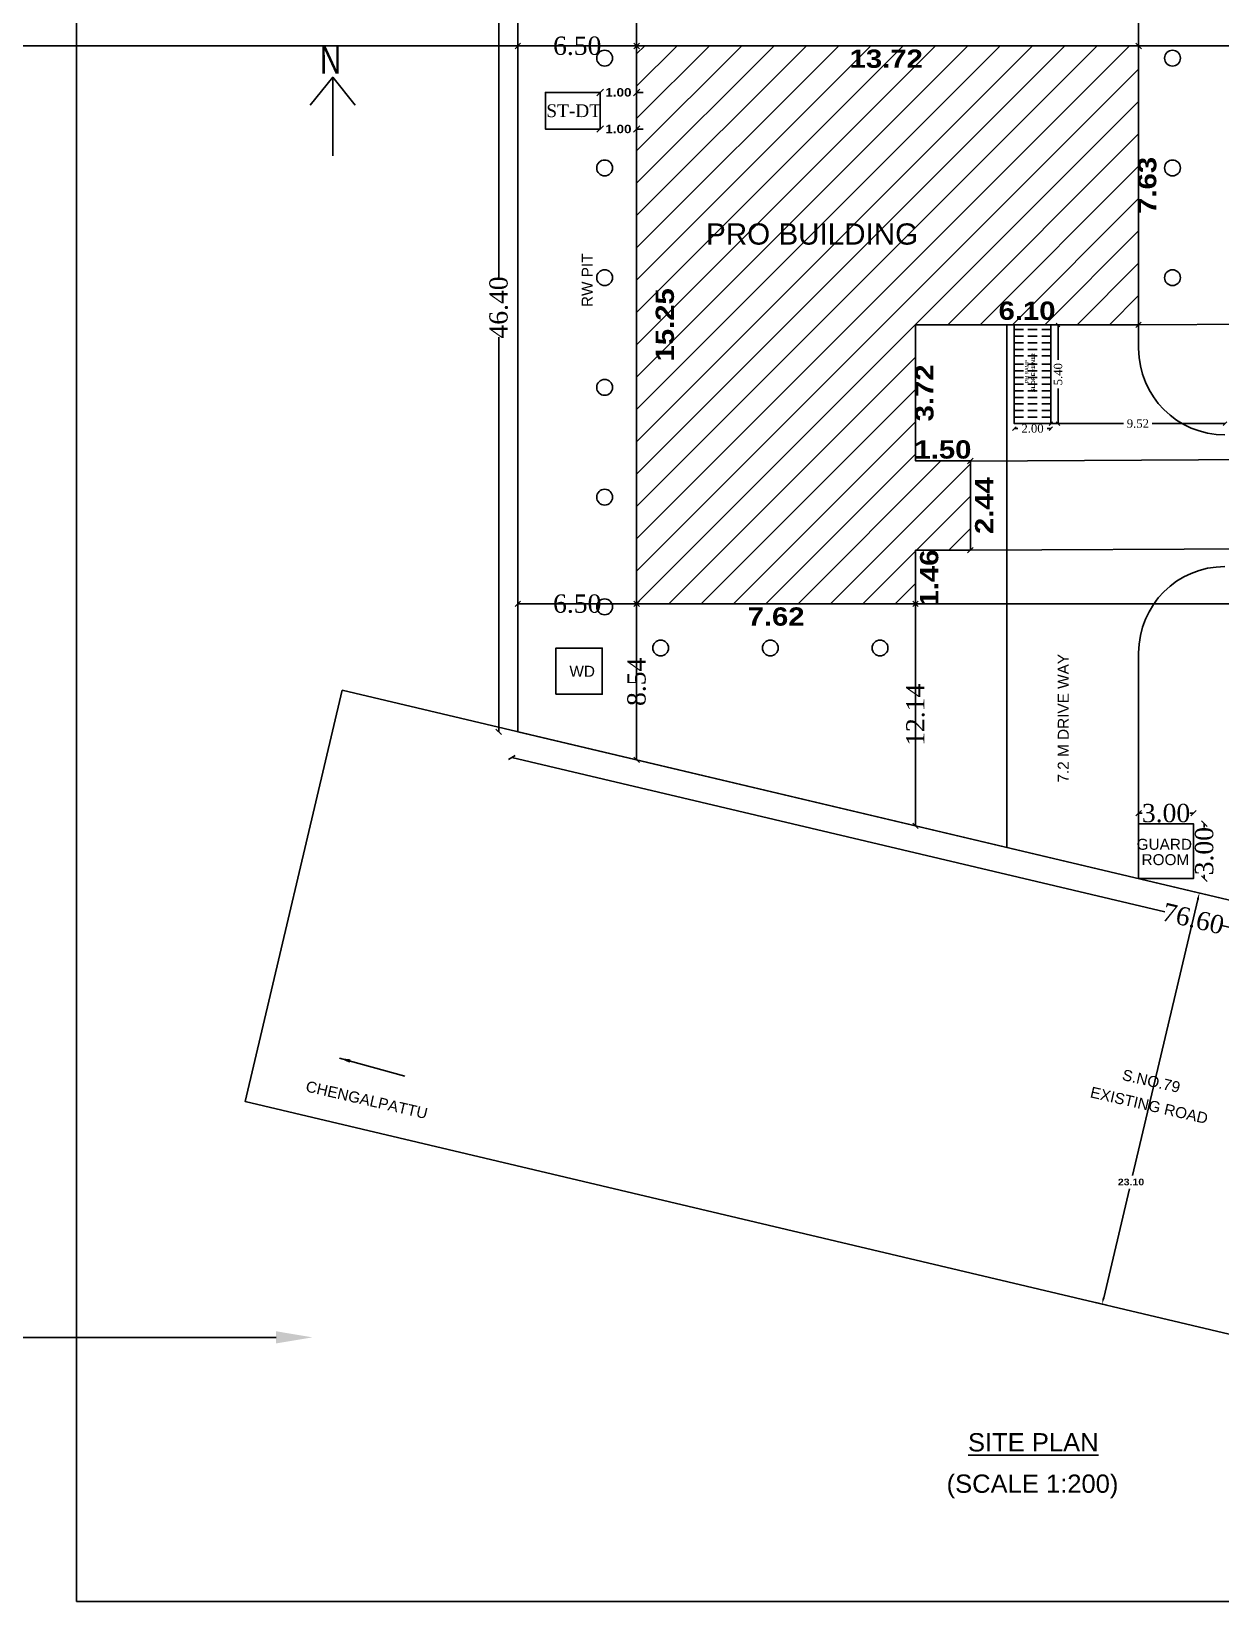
# Model space of a CAD drawing. Header units: metres. Extents: x 0 to 2048, y 111 to 219.
# Drawn here: x 1942.46 to 1974.97, y 138.48 to 181.4 of the extents above; entities that cross this region are included whole.
import ezdxf
from ezdxf.enums import TextEntityAlignment as Align

# ---------------------------------------------------------------- set-up
doc = ezdxf.new("R2010")
doc.units = ezdxf.units.M
doc.header["$LTSCALE"] = 0.5
doc.header["$MEASUREMENT"] = 0
doc.header["$PDMODE"] = 3
doc.linetypes.add('( Dashed )', pattern=[0.75, 0.5, -0.25])
doc.linetypes.add('DOT', pattern=[0.25, 0, -0.25])
doc.layers.add('layout bou', color=1, linetype='Continuous', lineweight=60)
doc.layers.add('layout bou @ 1', color=1, linetype='Continuous', lineweight=60)
doc.layers.add('SEPTIC_TANK', color=146, linetype='Continuous')
doc.styles.add('DIM', font='arial.ttf', dxfattribs={"height": 1})
doc.styles.add('Isa-', font='times.ttf')
doc.styles.add('PATTA & SITE', font='arial.ttf', dxfattribs={"height": 1.5})
doc.styles.add('SITE', font='arial.ttf', dxfattribs={"height": 6})
doc.styles.get("Standard").update_dxf_attribs({"font": ''})
doc.styles.add('STYLE2', font='times.ttf')
doc.styles.add('USA TEXT', font='GOTHIC.TTF', dxfattribs={"width": 0.8})
doc.styles.get('Standard').set_extended_font_data('Arial Black')
doc.dimstyles.new('Building Arrow', dxfattribs={"dimscale": 0, "dimtxt": 1, "dimasz": 1, "dimexe": 0.18, "dimexo": 0.0625, "dimgap": 0.09, "dimtad": 0, "dimdec": 1, "dimzin": 0, "dimdsep": 46, "dimtxsty": 'Standard', "dimcen": 0.09, "dimse1": 1, "dimse2": 1, "dimclrt": 7, "dimadec": 1, "dimazin": 0, "dimtfac": 1, "dimtdec": 1, "dimtofl": 0, "dimtmove": 0, "dimatfit": 3, "dimfxl": 0, "dimtolj": 1, "dimtzin": 0, "dimarcsym": 0})
doc.dimstyles.new('Copy of ISO-25', dxfattribs={"dimscale": 0, "dimtxt": 0.23, "dimasz": 0.1, "dimexe": 1.25, "dimexo": 0.625, "dimgap": 0.11, "dimtad": 0, "dimtih": 1, "dimtoh": 1, "dimzin": 1, "dimdsep": 46, "dimtxsty": 'STYLE2', "dimblk": 'OBLIQUE', "dimcen": 0, "dimse1": 1, "dimse2": 1, "dimclrd": 1, "dimclrt": 3, "dimadec": 0, "dimazin": 2, "dimtfac": 1, "dimtix": 1, "dimtofl": 0, "dimtmove": 0, "dimatfit": 3, "dimfxl": 0, "dimtolj": 1, "dimarcsym": 0})
doc.dimstyles.new('Fmb Meter New', dxfattribs={"dimtxt": 1, "dimasz": 0.18, "dimexe": 0.18, "dimexo": 0.0625, "dimgap": 0.25, "dimtad": 4, "dimzin": 0, "dimdsep": 46, "dimtxsty": 'Standard', "dimcen": 0.09, "dimse1": 1, "dimse2": 1, "dimsd1": 1, "dimsd2": 1, "dimclrt": 1, "dimadec": 0, "dimazin": 0, "dimtfac": 1, "dimtofl": 0, "dimtmove": 0, "dimatfit": 3, "dimfxl": 0, "dimtolj": 1, "dimtzin": 0, "dimarcsym": 0})
doc.dimstyles.get("Standard").update_dxf_attribs({"dimtxt": 0.23, "dimasz": 0.18, "dimexe": 0.18, "dimexo": 0.0625, "dimgap": 0.09, "dimtad": 0, "dimtih": 1, "dimtoh": 1, "dimzin": 0, "dimdsep": 46, "dimtxsty": 'Standard', "dimblk": 'OBLIQUE', "dimcen": 0.09, "dimse1": 1, "dimse2": 1, "dimclrd": 1, "dimclrt": 3, "dimadec": 0, "dimazin": 0, "dimtfac": 1, "dimtofl": 0, "dimtmove": 0, "dimatfit": 3, "dimfxl": 0, "dimtolj": 1, "dimtzin": 0, "dimarcsym": 0})
doc.dimstyles.new('STANDARD$0', dxfattribs={"dimtxt": 0.5, "dimasz": 0.1, "dimexe": 2, "dimexo": 2, "dimgap": 0, "dimtad": 0, "dimzin": 0, "dimdsep": 46, "dimtxsty": 'Standard', "dimblk": 'OBLIQUE', "dimcen": -0.0625, "dimse1": 1, "dimse2": 1, "dimclrd": 3, "dimclre": 9, "dimadec": 0, "dimazin": 0, "dimtfac": 1, "dimtix": 1, "dimtofl": 0, "dimtmove": 2, "dimatfit": 3, "dimldrblk": 'OBLIQUE', "dimfxl": 0, "dimtolj": 1, "dimtzin": 0, "dimarcsym": 0})

# ---------------------------------------------------------------- blocks, each defined once
blk = doc.blocks.new('*D7')
at = {"layer": 'Defpoints', "color": 0, "lineweight": -3}
for p in [(1929.977, 145.704), (1950.145, 145.704), (1950.145, 145.704)]:
    blk.add_point(p, dxfattribs=at)
at = {"layer": 'layout bou', "color": 0, "lineweight": -2}
for p, q in [((1930.977, 145.704), (1938.389, 145.704)), ((1949.145, 145.704), (1941.732, 145.704))]:
    blk.add_line(p, q, dxfattribs=at)
at = {"layer": 'layout bou', "color": 0, "lineweight": -3}
for points in [[(1930.977, 145.871), (1930.977, 145.538), (1929.977, 145.704)], [(1949.145, 145.871), (1949.145, 145.538), (1950.145, 145.704)]]:
    blk.add_solid(points, dxfattribs=at)
at = {"layer": 'layout bou', "color": 7, "lineweight": 15, "insert": (1940.061, 145.704), "char_height": 1, "attachment_point": 5, "rotation": 359.9996}
blk.add_mtext('\\A1;20.2', dxfattribs=at)
blk = doc.blocks.new('_Oblique')
at = {"color": 0, "linetype": 'ByBlock', "lineweight": -2}
blk.add_line((-0.5, -0.5), (0.5, 0.5), dxfattribs=at)
blk = doc.blocks.new('*D94')
at = {"color": 3, "lineweight": -2, "ltscale": 2}
for p, q in [((1955.233, 185.458), (1955.233, 174.67)), ((1955.233, 162.258), (1955.233, 173.047))]:
    blk.add_line(p, q, dxfattribs=at)
at = {"layer": 'Defpoints', "color": 0, "lineweight": -3, "ltscale": 2}
for p in [(1955.756, 185.458), (1955.233, 162.258), (1955.756, 162.258)]:
    blk.add_point(p, dxfattribs=at)
at = {"color": 3, "lineweight": -2, "ltscale": 2, "xscale": 0.15, "yscale": 0.15, "zscale": 0.15}
for p, rotation in [((1955.233, 185.458), 90), ((1955.233, 162.258), 270)]:
    blk.add_blockref('_Oblique', p, dxfattribs=dict(at, rotation=rotation))
at = {"color": 0, "lineweight": -3, "ltscale": 2, "insert": (1955.233, 173.858), "char_height": 0.5, "attachment_point": 5, "rotation": 90, "style": 'Isa-'}
blk.add_mtext('\\A1;46.40', dxfattribs=at)
blk = doc.blocks.new('*D96')
at = {"color": 3, "lineweight": -2, "ltscale": 2}
for p, q in [((1955.59, 161.556), (1973.444, 157.334)), ((1992.862, 152.743), (1975.008, 156.964))]:
    blk.add_line(p, q, dxfattribs=at)
at = {"layer": 'Defpoints', "color": 0, "lineweight": -3, "ltscale": 2}
for p in [(1955.756, 162.258), (1993.028, 153.446), (1992.862, 152.743)]:
    blk.add_point(p, dxfattribs=at)
at = {"color": 3, "lineweight": -2, "ltscale": 2, "xscale": 0.15, "yscale": 0.15, "zscale": 0.15}
for p, rotation in [((1955.59, 161.556), 166.6970485847986), ((1992.862, 152.743), 346.6970485847988)]:
    blk.add_blockref('_Oblique', p, dxfattribs=dict(at, rotation=rotation))
at = {"color": 0, "lineweight": -3, "ltscale": 2, "insert": (1974.226, 157.149), "char_height": 0.5, "attachment_point": 5, "rotation": 346.697, "style": 'Isa-'}
blk.add_mtext('\\A1;76.60', dxfattribs=at)
blk = doc.blocks.new('*D97')
at = {"color": 0, "lineweight": -2}
for p, q in [((1974.35, 157.677), (1972.567, 150.133)), ((1974.524, 157.821), (1974.217, 157.893)), ((1971.776, 146.787), (1972.48, 149.767)), ((1971.866, 146.581), (1971.559, 146.653))]:
    blk.add_line(p, q, dxfattribs=at)
at = {"color": 0, "lineweight": -3}
for points in [[(1974.321, 157.684), (1974.38, 157.67), (1974.392, 157.852)], [(1971.746, 146.794), (1971.805, 146.78), (1971.734, 146.612)]]:
    blk.add_solid(points, dxfattribs=at)
at = {"layer": 'Defpoints', "color": 0, "lineweight": -3}
for p in [(1974.392, 157.852), (1974.585, 157.806), (1971.927, 146.566)]:
    blk.add_point(p, dxfattribs=at)
at = {"color": 0, "lineweight": -3, "insert": (1972.524, 149.95), "char_height": 0.18, "attachment_point": 5}
blk.add_mtext('\\A1;23.10', dxfattribs=at)
blk = doc.blocks.new('*D81')
at = {"layer": 'Defpoints', "color": 0, "lineweight": -3}
for p in [(1972.731, 173.766), (1966.631, 173.383), (1972.731, 173.383)]:
    blk.add_point(p, dxfattribs=at)
at = {"color": 1, "lineweight": -3, "insert": (1969.681, 173.766), "char_height": 0.5, "attachment_point": 5}
blk.add_mtext('\\A1;6.10', dxfattribs=at)
blk = doc.blocks.new('*D82')
at = {"layer": 'Defpoints', "color": 0, "lineweight": -3}
for p in [(1959.006, 181.008), (1972.731, 181.008), (1959.006, 180.655)]:
    blk.add_point(p, dxfattribs=at)
at = {"color": 1, "lineweight": -3, "insert": (1965.83, 180.655), "char_height": 0.5, "attachment_point": 5, "rotation": 360}
blk.add_mtext('\\A1;13.72', dxfattribs=at)
blk = doc.blocks.new('*D83')
at = {"layer": 'Defpoints', "color": 0, "lineweight": -3}
for p in [(1972.731, 181.008), (1972.969, 181.008), (1972.731, 173.383)]:
    blk.add_point(p, dxfattribs=at)
at = {"color": 1, "lineweight": -3, "insert": (1972.969, 177.196), "char_height": 0.5, "attachment_point": 5, "rotation": 90}
blk.add_mtext('\\A1;7.63', dxfattribs=at)
blk = doc.blocks.new('*D84')
at = {"layer": 'Defpoints', "color": 0, "lineweight": -3}
for p in [(1959.006, 165.903), (1966.631, 165.903), (1966.631, 165.406)]:
    blk.add_point(p, dxfattribs=at)
at = {"color": 1, "lineweight": -3, "insert": (1962.818, 165.406), "char_height": 0.5, "attachment_point": 5}
blk.add_mtext('\\A1;7.62', dxfattribs=at)
blk = doc.blocks.new('*D85')
at = {"layer": 'Defpoints', "color": 0, "lineweight": -3}
for p in [(1959.006, 181.008), (1959.006, 165.758), (1959.779, 165.758)]:
    blk.add_point(p, dxfattribs=at)
at = {"color": 1, "lineweight": -3, "insert": (1959.779, 173.383), "char_height": 0.5, "attachment_point": 5, "rotation": 90}
blk.add_mtext('\\A1;15.25', dxfattribs=at)
blk = doc.blocks.new('*D86')
at = {"layer": 'Defpoints', "color": 0, "lineweight": -3}
for p in [(1966.489, 173.383), (1966.489, 169.661), (1966.876, 169.661)]:
    blk.add_point(p, dxfattribs=at)
at = {"color": 1, "lineweight": -3, "insert": (1966.876, 171.522), "char_height": 0.5, "attachment_point": 5, "rotation": 90}
blk.add_mtext('\\A1;3.72', dxfattribs=at)
blk = doc.blocks.new('*D87')
at = {"layer": 'Defpoints', "color": 0, "lineweight": -3}
for p in [(1966.631, 169.661), (1968.131, 169.973), (1968.131, 169.661)]:
    blk.add_point(p, dxfattribs=at)
at = {"color": 1, "lineweight": -3, "insert": (1967.381, 169.973), "char_height": 0.5, "attachment_point": 5}
blk.add_mtext('\\A1;1.50', dxfattribs=at)
blk = doc.blocks.new('*D88')
at = {"layer": 'Defpoints', "color": 0, "lineweight": -3}
for p in [(1968.131, 169.661), (1968.131, 167.223), (1968.509, 167.223)]:
    blk.add_point(p, dxfattribs=at)
at = {"color": 1, "lineweight": -3, "insert": (1968.509, 168.442), "char_height": 0.5, "attachment_point": 5, "rotation": 90}
blk.add_mtext('\\A1;2.44', dxfattribs=at)
blk = doc.blocks.new('*D89')
at = {"layer": 'Defpoints', "color": 0, "lineweight": -3}
for p in [(1966.631, 167.223), (1966.631, 165.758), (1966.98, 165.758)]:
    blk.add_point(p, dxfattribs=at)
at = {"color": 1, "lineweight": -3, "insert": (1967.007, 166.461), "char_height": 0.5, "attachment_point": 5, "rotation": 90}
blk.add_mtext('\\A1;1.46', dxfattribs=at)
blk = doc.blocks.new('*D104')
at = {"layer": 'Defpoints', "color": 0, "lineweight": -3}
for p in [(1958.009, 178.736), (1959.006, 178.736), (1959.006, 178.736)]:
    blk.add_point(p, dxfattribs=at)
at = {"layer": 'SEPTIC_TANK', "color": 1, "lineweight": -2}
for p, q in [((1958.009, 178.736), (1957.829, 178.736)), ((1959.006, 178.736), (1959.186, 178.736))]:
    blk.add_line(p, q, dxfattribs=at)
at = {"layer": 'SEPTIC_TANK', "color": 1, "lineweight": -2, "xscale": 0.18, "yscale": 0.18, "zscale": 0.18}
blk.add_blockref('_Oblique', (1958.009, 178.736), dxfattribs=at)
at = {"layer": 'SEPTIC_TANK', "color": 1, "lineweight": -2, "xscale": 0.18, "yscale": 0.18, "zscale": 0.18, "rotation": 180}
blk.add_blockref('_Oblique', (1959.006, 178.736), dxfattribs=at)
at = {"layer": 'SEPTIC_TANK', "color": 3, "lineweight": -3, "insert": (1958.507, 178.736), "char_height": 0.23, "attachment_point": 5}
blk.add_mtext('\\A1;1.00', dxfattribs=at)
blk = doc.blocks.new('*D105')
at = {"layer": 'Defpoints', "color": 0, "linetype": 'ByBlock', "lineweight": -3}
for p in [(1958.009, 179.737), (1959.006, 179.737), (1959.006, 179.737)]:
    blk.add_point(p, dxfattribs=at)
at = {"layer": 'SEPTIC_TANK', "color": 1, "linetype": 'ByBlock', "lineweight": -2}
for p, q in [((1958.009, 179.737), (1957.829, 179.737)), ((1959.006, 179.737), (1959.186, 179.737))]:
    blk.add_line(p, q, dxfattribs=at)
at = {"layer": 'SEPTIC_TANK', "color": 1, "linetype": 'ByBlock', "lineweight": -2, "xscale": 0.18, "yscale": 0.18, "zscale": 0.18}
blk.add_blockref('_Oblique', (1958.009, 179.737), dxfattribs=at)
at = {"layer": 'SEPTIC_TANK', "color": 1, "linetype": 'ByBlock', "lineweight": -2, "xscale": 0.18, "yscale": 0.18, "zscale": 0.18, "rotation": 180}
blk.add_blockref('_Oblique', (1959.006, 179.737), dxfattribs=at)
at = {"layer": 'SEPTIC_TANK', "color": 3, "linetype": 'ByBlock', "lineweight": -3, "insert": (1958.507, 179.737), "char_height": 0.23, "attachment_point": 5}
blk.add_mtext('\\A1;1.00', dxfattribs=at)
blk = doc.blocks.new('*D106')
at = {"color": 3, "lineweight": -2, "ltscale": 2}
for p, q in [((1955.756, 181.008), (1956.764, 181.008)), ((1959.006, 181.008), (1957.998, 181.008))]:
    blk.add_line(p, q, dxfattribs=at)
at = {"layer": 'Defpoints', "color": 0, "lineweight": -3, "ltscale": 2}
for p in [(1955.756, 181.008), (1955.756, 181.008), (1959.006, 181.008)]:
    blk.add_point(p, dxfattribs=at)
at = {"color": 3, "lineweight": -2, "ltscale": 2, "xscale": 0.15, "yscale": 0.15, "zscale": 0.15, "rotation": 180}
blk.add_blockref('_Oblique', (1955.756, 181.008), dxfattribs=at)
at = {"color": 3, "lineweight": -2, "ltscale": 2, "xscale": 0.15, "yscale": 0.15, "zscale": 0.15}
blk.add_blockref('_Oblique', (1959.006, 181.008), dxfattribs=at)
at = {"color": 0, "lineweight": -3, "ltscale": 2, "insert": (1957.381, 181.008), "char_height": 0.5, "attachment_point": 5, "style": 'Isa-'}
blk.add_mtext('\\A1;6.50', dxfattribs=at)
blk = doc.blocks.new('*D107')
at = {"color": 3, "lineweight": -2, "ltscale": 2}
for p, q in [((1955.756, 165.758), (1956.764, 165.758)), ((1959.006, 165.758), (1957.998, 165.758))]:
    blk.add_line(p, q, dxfattribs=at)
at = {"layer": 'Defpoints', "color": 0, "lineweight": -3, "ltscale": 2}
for p in [(1955.756, 165.758), (1955.756, 165.758), (1959.006, 165.758)]:
    blk.add_point(p, dxfattribs=at)
at = {"color": 3, "lineweight": -2, "ltscale": 2, "xscale": 0.15, "yscale": 0.15, "zscale": 0.15, "rotation": 180}
blk.add_blockref('_Oblique', (1955.756, 165.758), dxfattribs=at)
at = {"color": 3, "lineweight": -2, "ltscale": 2, "xscale": 0.15, "yscale": 0.15, "zscale": 0.15}
blk.add_blockref('_Oblique', (1959.006, 165.758), dxfattribs=at)
at = {"color": 0, "lineweight": -3, "ltscale": 2, "insert": (1957.381, 165.758), "char_height": 0.5, "attachment_point": 5, "style": 'Isa-'}
blk.add_mtext('\\A1;6.50', dxfattribs=at)
blk = doc.blocks.new('*D108')
at = {"color": 3, "lineweight": -2, "ltscale": 2}
for p, q in [((1959.006, 165.758), (1959.006, 164.235)), ((1959.006, 161.49), (1959.006, 163.013))]:
    blk.add_line(p, q, dxfattribs=at)
at = {"layer": 'Defpoints', "color": 0, "lineweight": -3, "ltscale": 2}
for p in [(1959.006, 165.758), (1959.006, 161.49), (1959.006, 161.49)]:
    blk.add_point(p, dxfattribs=at)
at = {"color": 3, "lineweight": -2, "ltscale": 2, "xscale": 0.15, "yscale": 0.15, "zscale": 0.15}
for p, rotation in [((1959.006, 165.758), 90), ((1959.006, 161.49), 270)]:
    blk.add_blockref('_Oblique', p, dxfattribs=dict(at, rotation=rotation))
at = {"color": 0, "lineweight": -3, "ltscale": 2, "insert": (1959.006, 163.624), "char_height": 0.5, "attachment_point": 5, "rotation": 90, "style": 'Isa-'}
blk.add_mtext('\\A1;8.54', dxfattribs=at)
blk = doc.blocks.new('*D109')
at = {"color": 3, "lineweight": -2, "ltscale": 2}
for p, q in [((1966.631, 165.758), (1966.631, 163.497)), ((1966.631, 159.687), (1966.631, 161.948))]:
    blk.add_line(p, q, dxfattribs=at)
at = {"layer": 'Defpoints', "color": 0, "lineweight": -3, "ltscale": 2}
for p in [(1966.631, 165.758), (1966.631, 159.687), (1966.631, 159.687)]:
    blk.add_point(p, dxfattribs=at)
at = {"color": 3, "lineweight": -2, "ltscale": 2, "xscale": 0.15, "yscale": 0.15, "zscale": 0.15}
for p, rotation in [((1966.631, 165.758), 90), ((1966.631, 159.687), 270)]:
    blk.add_blockref('_Oblique', p, dxfattribs=dict(at, rotation=rotation))
at = {"color": 0, "lineweight": -3, "ltscale": 2, "insert": (1966.631, 162.723), "char_height": 0.5, "attachment_point": 5, "rotation": 90, "style": 'Isa-'}
blk.add_mtext('\\A1;12.14', dxfattribs=at)
blk = doc.blocks.new('*D110')
at = {"color": 3, "lineweight": -2, "ltscale": 2}
for p, q in [((1972.731, 189.664), (1972.731, 186.078)), ((1972.731, 181.008), (1972.731, 184.594))]:
    blk.add_line(p, q, dxfattribs=at)
at = {"layer": 'Defpoints', "color": 0, "lineweight": -3, "ltscale": 2}
for p in [(1972.731, 189.664), (1972.731, 189.664), (1972.731, 181.008)]:
    blk.add_point(p, dxfattribs=at)
at = {"color": 3, "lineweight": -2, "ltscale": 2, "xscale": 0.15, "yscale": 0.15, "zscale": 0.15}
for p, rotation in [((1972.731, 189.664), 90), ((1972.731, 181.008), 270)]:
    blk.add_blockref('_Oblique', p, dxfattribs=dict(at, rotation=rotation))
at = {"color": 0, "lineweight": -3, "ltscale": 2, "insert": (1972.731, 185.336), "char_height": 0.5, "attachment_point": 5, "rotation": 90, "style": 'Isa-'}
blk.add_mtext('\\A1;17.31', dxfattribs=at)
blk = doc.blocks.new('*D111')
at = {"color": 3, "lineweight": -2, "ltscale": 2}
for p, q in [((0, 181.008), (995.278, 181.008)), ((1992.899, 181.008), (997.621, 181.008))]:
    blk.add_line(p, q, dxfattribs=at)
at = {"layer": 'Defpoints', "color": 0, "lineweight": -3, "ltscale": 2}
for p in [(0, 181.008), (1992.899, 181.008), (1992.899, 181.008)]:
    blk.add_point(p, dxfattribs=at)
at = {"color": 3, "lineweight": -2, "ltscale": 2, "xscale": 0.15, "yscale": 0.15, "zscale": 0.15, "rotation": 180}
blk.add_blockref('_Oblique', (0, 181.008), dxfattribs=at)
at = {"color": 3, "lineweight": -2, "ltscale": 2, "xscale": 0.15, "yscale": 0.15, "zscale": 0.15}
blk.add_blockref('_Oblique', (1992.899, 181.008), dxfattribs=at)
at = {"color": 0, "lineweight": -3, "ltscale": 2, "insert": (996.449, 181.008), "char_height": 0.5, "attachment_point": 5, "style": 'Isa-'}
blk.add_mtext('\\A1;3985.80', dxfattribs=at)
blk = doc.blocks.new('*D112')
at = {"color": 3, "lineweight": -2, "ltscale": 2}
for p, q in [((1972.731, 173.383), (1982.053, 173.427)), ((1992.934, 173.478), (1983.612, 173.434))]:
    blk.add_line(p, q, dxfattribs=at)
at = {"layer": 'Defpoints', "color": 0, "lineweight": -3, "ltscale": 2}
for p in [(1992.934, 173.478), (1992.934, 173.478), (1972.731, 173.383)]:
    blk.add_point(p, dxfattribs=at)
at = {"color": 3, "lineweight": -2, "ltscale": 2, "xscale": 0.15, "yscale": 0.15, "zscale": 0.15}
for p, rotation in [((1972.731, 173.383), 180.2682470370346), ((1992.934, 173.478), 0.2682470370347202)]:
    blk.add_blockref('_Oblique', p, dxfattribs=dict(at, rotation=rotation))
at = {"color": 0, "lineweight": -3, "ltscale": 2, "insert": (1982.833, 173.431), "char_height": 0.5, "attachment_point": 5, "rotation": 0.2682, "style": 'Isa-'}
blk.add_mtext('\\A1;40.41', dxfattribs=at)
blk = doc.blocks.new('*D113')
at = {"color": 3, "lineweight": -2, "ltscale": 2}
for p, q in [((1968.131, 169.661), (1979.729, 169.716)), ((1992.951, 169.778), (1981.353, 169.723))]:
    blk.add_line(p, q, dxfattribs=at)
at = {"layer": 'Defpoints', "color": 0, "lineweight": -3, "ltscale": 2}
for p in [(1968.131, 169.661), (1992.951, 169.778), (1992.951, 169.778)]:
    blk.add_point(p, dxfattribs=at)
at = {"color": 3, "lineweight": -2, "ltscale": 2, "xscale": 0.15, "yscale": 0.15, "zscale": 0.15}
for p, rotation in [((1968.131, 169.661), 180.2682470370349), ((1992.951, 169.778), 0.2682470370348096)]:
    blk.add_blockref('_Oblique', p, dxfattribs=dict(at, rotation=rotation))
at = {"color": 0, "lineweight": -3, "ltscale": 2, "insert": (1980.541, 169.719), "char_height": 0.5, "attachment_point": 5, "rotation": 0.2682, "style": 'Isa-'}
blk.add_mtext('\\A1;49.64', dxfattribs=at)
blk = doc.blocks.new('*D114')
at = {"color": 3, "lineweight": -2, "ltscale": 2}
for p, q in [((1968.131, 167.223), (1979.736, 167.278)), ((1992.963, 167.34), (1981.357, 167.285))]:
    blk.add_line(p, q, dxfattribs=at)
at = {"layer": 'Defpoints', "color": 0, "lineweight": -3, "ltscale": 2}
for p in [(1968.131, 167.223), (1992.963, 167.34), (1992.963, 167.34)]:
    blk.add_point(p, dxfattribs=at)
at = {"color": 3, "lineweight": -2, "ltscale": 2, "xscale": 0.15, "yscale": 0.15, "zscale": 0.15}
for p, rotation in [((1992.963, 167.34), 0.2682470370347585), ((1968.131, 167.223), 180.2682470370346)]:
    blk.add_blockref('_Oblique', p, dxfattribs=dict(at, rotation=rotation))
at = {"color": 0, "lineweight": -3, "ltscale": 2, "insert": (1980.547, 167.281), "char_height": 0.5, "attachment_point": 5, "rotation": 0.2682, "style": 'Isa-'}
blk.add_mtext('\\A1;49.66', dxfattribs=at)
blk = doc.blocks.new('*D115')
at = {"color": 3, "lineweight": -2, "ltscale": 2}
for p, q in [((1966.631, 165.758), (1979.009, 165.758)), ((1992.97, 165.758), (1980.592, 165.758))]:
    blk.add_line(p, q, dxfattribs=at)
at = {"layer": 'Defpoints', "color": 0, "lineweight": -3, "ltscale": 2}
for p in [(1966.631, 165.758), (1992.97, 165.758), (1992.97, 165.758)]:
    blk.add_point(p, dxfattribs=at)
at = {"color": 3, "lineweight": -2, "ltscale": 2, "xscale": 0.15, "yscale": 0.15, "zscale": 0.15}
for p, rotation in [((1966.631, 165.758), 179.9999298613174), ((1992.97, 165.758), 359.9999298613175)]:
    blk.add_blockref('_Oblique', p, dxfattribs=dict(at, rotation=rotation))
at = {"color": 0, "lineweight": -3, "ltscale": 2, "insert": (1979.801, 165.758), "char_height": 0.5, "attachment_point": 5, "rotation": 359.9999, "style": 'Isa-'}
blk.add_mtext('\\A1;52.68', dxfattribs=at)
blk = doc.blocks.new('*D116')
at = {"color": 3, "lineweight": -2, "ltscale": 2}
for p, q in [((1959.006, 186.263), (1959.006, 184.378)), ((1959.006, 181.008), (1959.006, 182.894))]:
    blk.add_line(p, q, dxfattribs=at)
at = {"layer": 'Defpoints', "color": 0, "lineweight": -3, "ltscale": 2}
for p in [(1959.006, 186.263), (1959.006, 186.263), (1959.006, 181.008)]:
    blk.add_point(p, dxfattribs=at)
at = {"color": 3, "lineweight": -2, "ltscale": 2, "xscale": 0.15, "yscale": 0.15, "zscale": 0.15}
for p, rotation in [((1959.006, 186.263), 90), ((1959.006, 181.008), 270)]:
    blk.add_blockref('_Oblique', p, dxfattribs=dict(at, rotation=rotation))
at = {"color": 0, "lineweight": -3, "ltscale": 2, "insert": (1959.006, 183.636), "char_height": 0.5, "attachment_point": 5, "rotation": 90, "style": 'Isa-'}
blk.add_mtext('\\A1;10.51', dxfattribs=at)
blk = doc.blocks.new('*D118')
at = {"color": 2, "lineweight": -2}
for p, q in [((1969.331, 170.549), (1969.433, 170.549)), ((1970.331, 170.549), (1970.228, 170.549))]:
    blk.add_line(p, q, dxfattribs=at)
at = {"layer": 'Defpoints', "color": 0, "lineweight": -3}
for p in [(1970.331, 171.683), (1969.331, 170.683), (1969.331, 170.549)]:
    blk.add_point(p, dxfattribs=at)
at = {"color": 2, "lineweight": -2, "xscale": 0.1, "yscale": 0.1, "zscale": 0.1, "rotation": 180}
blk.add_blockref('_Oblique', (1969.331, 170.549), dxfattribs=at)
at = {"color": 2, "lineweight": -2, "xscale": 0.1, "yscale": 0.1, "zscale": 0.1}
blk.add_blockref('_Oblique', (1970.331, 170.549), dxfattribs=at)
at = {"color": 2, "lineweight": -3, "insert": (1969.831, 170.549), "char_height": 0.23, "attachment_point": 5, "style": 'STYLE2'}
blk.add_mtext('\\A1;2.00', dxfattribs=at)
blk = doc.blocks.new('*D119')
at = {"color": 1, "lineweight": -2}
for p, q in [((1970.53, 173.383), (1970.53, 172.426)), ((1970.53, 170.683), (1970.53, 171.64))]:
    blk.add_line(p, q, dxfattribs=at)
at = {"layer": 'Defpoints', "color": 0, "lineweight": -3}
for p in [(1970.331, 173.383), (1970.53, 173.383), (1970.331, 170.683)]:
    blk.add_point(p, dxfattribs=at)
at = {"color": 1, "lineweight": -2, "xscale": 0.1, "yscale": 0.1, "zscale": 0.1}
for p, rotation in [((1970.53, 173.383), 90), ((1970.53, 170.683), 270)]:
    blk.add_blockref('_Oblique', p, dxfattribs=dict(at, rotation=rotation))
at = {"color": 3, "lineweight": -3, "insert": (1970.53, 172.033), "char_height": 0.23, "attachment_point": 5, "rotation": 90, "style": 'STYLE2'}
blk.add_mtext('\\A1;5.40', dxfattribs=at)
blk = doc.blocks.new('*D120')
at = {"color": 2, "lineweight": -2}
for p, q in [((1970.331, 170.683), (1972.317, 170.683)), ((1975.091, 170.683), (1973.104, 170.683))]:
    blk.add_line(p, q, dxfattribs=at)
at = {"layer": 'Defpoints', "color": 0, "lineweight": -3}
for p in [(1970.331, 170.683), (1975.091, 170.683), (1975.091, 170.683)]:
    blk.add_point(p, dxfattribs=at)
at = {"color": 2, "lineweight": -2, "xscale": 0.1, "yscale": 0.1, "zscale": 0.1, "rotation": 180}
blk.add_blockref('_Oblique', (1970.331, 170.683), dxfattribs=at)
at = {"color": 2, "lineweight": -2, "xscale": 0.1, "yscale": 0.1, "zscale": 0.1}
blk.add_blockref('_Oblique', (1975.091, 170.683), dxfattribs=at)
at = {"color": 2, "lineweight": -3, "insert": (1972.711, 170.683), "char_height": 0.23, "attachment_point": 5, "style": 'STYLE2'}
blk.add_mtext('\\A1;9.52', dxfattribs=at)
blk = doc.blocks.new('*D125')
at = {"color": 3, "linetype": 'DOT', "lineweight": -2, "ltscale": 2}
for p, q in [((1972.731, 160.032), (1972.863, 160.032)), ((1974.231, 160.032), (1974.099, 160.032))]:
    blk.add_line(p, q, dxfattribs=at)
at = {"layer": 'Defpoints', "color": 0, "lineweight": -3, "ltscale": 2}
for p in [(1972.731, 159.745), (1974.231, 160.032), (1974.231, 159.745)]:
    blk.add_point(p, dxfattribs=at)
at = {"color": 3, "lineweight": -2, "ltscale": 2, "xscale": 0.15, "yscale": 0.15, "zscale": 0.15, "rotation": 180}
blk.add_blockref('_Oblique', (1972.731, 160.032), dxfattribs=at)
at = {"color": 3, "lineweight": -2, "ltscale": 2, "xscale": 0.15, "yscale": 0.15, "zscale": 0.15}
blk.add_blockref('_Oblique', (1974.231, 160.032), dxfattribs=at)
at = {"color": 0, "lineweight": -3, "ltscale": 2, "insert": (1973.481, 160.032), "char_height": 0.5, "attachment_point": 5, "style": 'Isa-'}
blk.add_mtext('\\A1;3.00', dxfattribs=at)
blk = doc.blocks.new('*D126')
at = {"color": 3, "linetype": 'DOT', "lineweight": -2, "ltscale": 2}
for p, q in [((1974.528, 159.745), (1974.528, 159.613)), ((1974.528, 158.245), (1974.528, 158.377))]:
    blk.add_line(p, q, dxfattribs=at)
at = {"layer": 'Defpoints', "color": 0, "lineweight": -3, "ltscale": 2}
for p in [(1972.731, 159.745), (1974.528, 159.745), (1972.731, 158.245)]:
    blk.add_point(p, dxfattribs=at)
at = {"color": 3, "lineweight": -2, "ltscale": 2, "xscale": 0.15, "yscale": 0.15, "zscale": 0.15}
for p, rotation in [((1974.528, 159.745), 90), ((1974.528, 158.245), 270)]:
    blk.add_blockref('_Oblique', p, dxfattribs=dict(at, rotation=rotation))
at = {"color": 0, "lineweight": -3, "ltscale": 2, "insert": (1974.528, 158.995), "char_height": 0.5, "attachment_point": 5, "rotation": 90, "style": 'Isa-'}
blk.add_mtext('\\A1;3.00', dxfattribs=at)

msp = doc.modelspace()

# ---------------------------------------------------------------- hatches: boundary and pattern name
at = {"lineweight": -3}
h = msp.add_hatch(dxfattribs=at)
h.set_pattern_fill('ANSI31', color=8, scale=5)
h.set_pattern_definition([(45, (-34.4077, -83.7498), (-0.44194174, 0.44194174), [])])
h.paths.add_polyline_path([(1972.73089, 181.00832), (1959.00589, 181.00832), (1959.00589, 165.75833), (1966.63089, 165.75833), (1966.63089, 167.22333), (1968.13089, 167.22333), (1968.13089, 169.66132), (1966.63089, 169.66132), (1966.63089, 173.38333), (1972.73089, 173.38333)])
h.paths.add_polyline_path([(1972.58543, 176.28535), (1972.58543, 178.10629), (1973.35249, 178.10629), (1973.35249, 176.28535)], flags=9)
h.paths.add_polyline_path([(1966.48355, 170.35603), (1968.27823, 170.35603), (1968.27823, 169.58898), (1966.48355, 169.58898)], flags=24)
h.paths.add_polyline_path([(1966.62317, 165.56129), (1966.62317, 167.36006), (1967.39023, 167.36006), (1967.39023, 165.56129)], flags=9)
h.paths.add_polyline_path([(1960.75361, 175.41699), (1966.85357, 175.41699), (1966.85357, 176.31607), (1960.75361, 176.31607)], flags=24)

# ---------------------------------------------------------------- linework, layer by layer
at = {"color": 7, "lineweight": -3}
for p, q in [((1943.68751, 203.91762), (1943.68751, 138.48062)), ((1943.68751, 138.48062), (2047.83965, 138.48062))]:
    msp.add_line(p, q, dxfattribs=at)
at = {"color": 2, "lineweight": -3, "ltscale": 2}
for p, q in [((1969.13089, 173.38333), (1969.13089, 159.09588)), ((1972.73089, 173.38333), (1972.73089, 172.73541)), ((1972.73089, 164.41541), (1972.73089, 158.24468))]:
    msp.add_line(p, q, dxfattribs=at)
at = {"linetype": '( Dashed )', "lineweight": -3}
for p, q in [((1969.33089, 173.258), (1970.33089, 173.258)), ((1969.33089, 173.07642), (1970.33089, 173.07642)), ((1969.33089, 172.89483), (1970.33089, 172.89483)), ((1969.33089, 172.71325), (1970.33089, 172.71325)), ((1969.33089, 172.53166), (1970.33089, 172.53166)), ((1969.33089, 172.30781), (1970.33089, 172.30781)), ((1969.33089, 172.1274), (1970.33089, 172.1274)), ((1969.33089, 171.94581), (1970.33089, 171.94581)), ((1969.33089, 171.76423), (1970.33089, 171.76423)), ((1969.33089, 171.58264), (1970.33089, 171.58264)), ((1969.33089, 171.40106), (1970.33089, 171.40106)), ((1969.33089, 171.21947), (1970.33089, 171.21947)), ((1969.33089, 171.03789), (1970.33089, 171.03789)), ((1969.33089, 170.8563), (1970.33089, 170.8563)), ((1969.33089, 170.68333), (1970.33089, 170.68333))]:
    msp.add_line(p, q, dxfattribs=at)
at = {"lineweight": -3, "ltscale": 400}
for points in [[(1955.75589, 185.45833), (1992.83505, 194.64398), (1993.02793, 153.44556), (1955.75589, 162.25832)], [(1959.00589, 181.00832), (1972.73089, 181.00832), (1972.73089, 173.38332), (1966.63089, 173.38332), (1966.63089, 169.66132), (1968.13089, 169.66132), (1968.13089, 167.22332), (1966.63089, 167.22326), (1966.63089, 165.75832), (1959.00589, 165.75832), (1959.00589, 181.00832)]]:
    msp.add_lwpolyline(points, close=True, dxfattribs=at)
at = {"lineweight": -3}
for points in [[(1959.00589, 181.00833), (1959.00589, 186.26345), (1972.73089, 189.66356), (1972.73089, 181.00833)], [(1955.75589, 181.00832), (1959.00589, 181.00832), (1959.00589, 165.75833), (1955.75589, 165.75833)], [(1959.00589, 181.00832), (1972.73089, 181.00832), (1972.73089, 173.38332), (1966.63089, 173.38332), (1966.63089, 169.66132), (1968.13089, 169.66132), (1968.13089, 167.22332), (1966.63089, 167.22326), (1966.63089, 165.75832), (1959.00589, 165.75832), (1959.00589, 181.00832)], [(1966.63089, 165.75833), (1966.63089, 167.22333), (1968.13089, 167.22333), (1968.13089, 169.66133), (1966.63089, 169.66133), (1966.63089, 173.38333), (1972.73089, 173.38333), (1972.73089, 181.00832), (1992.89889, 181.00832), (1992.97029, 165.75829)], [(1959.00589, 165.75833), (1959.00589, 161.48988), (1966.63089, 159.68699), (1966.63089, 165.75833)], [(1950.95508, 163.39345), (1998.2142, 152.2193), (1995.55655, 140.97922), (1948.29743, 152.15337)]]:
    msp.add_lwpolyline(points, close=True, dxfattribs=at)
for points in [[(1950.6958, 178.00704), (1950.6958, 178.00704), (1950.6958, 180.15058), (1950.08025, 179.3873)], [(1950.6958, 178.00704), (1950.6958, 178.00704), (1950.6958, 180.15058), (1951.31135, 179.3873)]]:
    msp.add_lwpolyline(points, dxfattribs=at)
at = {"color": 1, "lineweight": -3}
msp.add_lwpolyline([(1969.33089, 170.68333), (1969.33089, 173.38333), (1970.33089, 173.38333), (1970.33089, 170.68333), (1969.33089, 170.68333), (1969.33089, 170.68333)], dxfattribs=at)
at = {"color": 2, "lineweight": -3}
msp.add_lwpolyline([(1956.79986, 163.28251), (1958.06486, 163.28251), (1958.06486, 164.54751), (1956.79986, 164.54751)], close=True, dxfattribs=at)
at = {"color": 2, "lineweight": -3, "ltscale": 2}
msp.add_lwpolyline([(1972.73089, 159.74468), (1974.23089, 159.74468), (1974.23089, 158.24468), (1972.73089, 158.24468)], close=True, dxfattribs=at)
for centre in [(1958.12978, 180.67275), (1973.65957, 180.67275), (1958.12978, 177.67275), (1973.65957, 177.67275), (1958.12978, 174.67275), (1973.65957, 174.67275), (1958.12978, 171.67275), (1958.12978, 168.67275), (1958.12978, 165.67275), (1959.66147, 164.54996), (1962.66147, 164.54996), (1965.66147, 164.54996)]:
    msp.add_circle(centre, 0.21642, dxfattribs=at)
for centre, start, end in [((1975.09089, 172.73541), 180, 270), ((1975.09089, 164.41541), 90, 180)]:
    msp.add_arc(centre, 2.36, start, end, dxfattribs=at)
at = {"layer": 'SEPTIC_TANK', "linetype": 'ByBlock', "lineweight": -3}
msp.add_lwpolyline([(1958.00889, 179.73681), (1956.51252, 179.73681), (1956.51252, 178.7359), (1958.00889, 178.7359)], close=True, dxfattribs=at)

# ---------------------------------------------------------------- texts
at = {"color": 2, "lineweight": -3, "style": 'Isa-'}
msp.add_text('ST-DT', height=0.35, dxfattribs=at).set_placement((1957.28426, 179.23635), align=Align.MIDDLE_CENTER)
at = {"color": 6, "lineweight": -3, "style": 'DIM'}
for s, height, p in [('PRO BUILDING', 0.5792357, (1963.80359, 175.86633)), ('WD', 0.3, (1957.51671, 163.91259)), ('GUARD ', 0.3, (1973.49232, 159.18288)), ('ROOM', 0.3, (1973.46378, 158.76295))]:
    msp.add_text(s, height=height, dxfattribs=at).set_placement(p, align=Align.MIDDLE_CENTER)
for s, rotation, p in [('RW PIT', 89.954585, (1957.65323, 174.60251)), ('7.2 M DRIVE WAY', 90, (1970.67111, 162.62835)), ('S.NO.79', 347.075075, (1973.07776, 152.71115)), ('CHENGALPATTU', 347.075075, (1951.62603, 152.19712)), ('EXISTING ROAD', 347.075075, (1973.0198, 152.04883))]:
    msp.add_text(s, height=0.3, rotation=rotation, dxfattribs=at).set_placement(p, align=Align.MIDDLE_CENTER)
at = {"lineweight": -3, "style": 'PATTA & SITE'}
msp.add_text('PH RAMP', height=0.09955, rotation=90.267404, dxfattribs=at).set_placement((1969.72544, 171.79326))
at = {"color": 7, "lineweight": -3, "style": 'SITE'}
for s, p in [('%%USITE PLAN', (1968.06616, 142.58521)), ('(SCALE 1:200)', (1967.48102, 141.45451))]:
    msp.add_text(s, height=0.5, dxfattribs=at).set_placement(p)
at = {"lineweight": -3, "insert": (1950.92624, 180.24892), "char_height": 0.75, "width": 0.4444011, "attachment_point": 1, "rotation": 180, "style": 'USA TEXT'}
msp.add_mtext('N', dxfattribs=at)
at = {"color": 1, "lineweight": -3, "ltscale": 2, "insert": (1969.79897, 171.54103), "char_height": 0.1, "width": 1.206966, "attachment_point": 1, "rotation": 90}
msp.add_mtext('SLOPE=1IN12', dxfattribs=at)

# ---------------------------------------------------------------- dimensions: what is measured, and where the dimension line sits
at = {"color": 7, "lineweight": -3, "ltscale": 2}
for p1, p2, picture, middle in [((1972.73089, 181.00832), (1972.73089, 189.66356), '*D110', (1972.73089, 185.33594)), ((1959.00589, 181.00833), (1959.00589, 186.26345), '*D116', (1959.00589, 183.63589)), ((0, 181.00831), (1992.89889, 181.00832), '*D111', (996.44944, 181.00832)), ((1972.73089, 173.38333), (1992.93414, 173.47791), '*D112', (1982.83252, 173.43062)), ((1968.13089, 169.66132), (1992.95147, 169.77753), '*D113', (1980.54118, 169.71943)), ((1968.13089, 167.22332), (1992.96288, 167.33958), '*D114', (1980.54689, 167.28145)), ((1959.00589, 165.75832), (1959.00589, 161.48988), '*D108', (1959.00589, 163.6241)), ((1966.63089, 165.75832), (1966.63089, 159.68699), '*D109', (1966.63089, 162.72266)), ((1966.63089, 165.75832), (1992.97029, 165.75829), '*D115', (1979.80059, 165.75831))]:
    dim = msp.add_aligned_dim(p1=p1, p2=p2, distance=0, dimstyle='STANDARD$0', override={"dimasz": 0.15, "dimlfac": 2, "dimtxsty": 'Isa-', "dimfxlon": 1}, dxfattribs=at)
    dim.commit()
    dim.dimension.update_dxf_attribs({"geometry": picture, "text_midpoint": middle})
at = {"color": 2, "lineweight": -3, "ltscale": 2}
for p1, p2, distance, picture, middle in [((1955.75589, 185.45833), (1955.75589, 162.25832), -0.52323, '*D94', (1955.23266, 173.85833)), ((1955.75589, 162.25832), (1993.02793, 153.44556), -0.72214, '*D96', (1974.22575, 157.14918))]:
    dim = msp.add_aligned_dim(p1=p1, p2=p2, distance=distance, dimstyle='STANDARD$0', override={"dimasz": 0.15, "dimlfac": 2, "dimtxsty": 'Isa-'}, dxfattribs=at)
    dim.commit()
    dim.dimension.update_dxf_attribs({"geometry": picture, "text_midpoint": middle})
at = {"color": 7, "lineweight": -3, "ltscale": 2}
for base, p1, p2, picture, middle in [((1955.75589, 181.00832), (1959.00589, 181.00832), (1955.75589, 181.00832), '*D106', (1957.38089, 181.00832)), ((1955.75589, 165.75832), (1959.00589, 165.75832), (1955.75589, 165.75832), '*D107', (1957.38089, 165.75832))]:
    dim = msp.add_linear_dim(base=base, p1=p1, p2=p2, dimstyle='STANDARD$0', override={"dimasz": 0.15, "dimlfac": 2, "dimtxsty": 'Isa-', "dimfxlon": 1}, dxfattribs=at)
    dim.commit()
    dim.dimension.update_dxf_attribs({"geometry": picture, "text_midpoint": middle})
at = {"color": 6, "lineweight": -3}
for base, p1, p2, angle, picture, middle in [((1959.005892, 180.654535), (1972.730891, 181.008323), (1959.005892, 181.008325), 179.999989, '*D82', (1965.830146, 180.654533)), ((1972.73089, 173.76615), (1966.63089, 173.38332), (1972.73089, 173.38332), 0, '*D81', (1969.68089, 173.76615)), ((1966.630891, 165.405936), (1959.005892, 165.902645), (1966.630891, 165.902645), 360, '*D84', (1962.818391, 165.405936))]:
    dim = msp.add_linear_dim(base=base, p1=p1, p2=p2, angle=angle, dimstyle='Fmb Meter New', override={"dimtxt": 0.5}, dxfattribs=at)
    dim.commit()
    dim.dimension.update_dxf_attribs({"geometry": picture, "text_midpoint": middle, "dimtype": 161})
at = {"color": 3, "lineweight": -3}
dim = msp.add_linear_dim(base=(1959.77903, 165.75833), p1=(1959.00589, 181.00833), p2=(1959.00589, 165.75833), angle=270, dimstyle='Fmb Meter New', override={"dimtxt": 0.5}, dxfattribs=at)
dim.commit()
dim.dimension.update_dxf_attribs({"geometry": '*D85', "text_midpoint": (1959.77903, 173.38333), "dimtype": 161})
at = {"color": 6, "lineweight": -3}
dim = msp.add_aligned_dim(p1=(1972.73089, 173.38332), p2=(1972.73089, 181.00833), distance=-0.23807, dimstyle='Fmb Meter New', override={"dimtxt": 0.5}, dxfattribs=at)
dim.commit()
dim.dimension.update_dxf_attribs({"geometry": '*D83', "text_midpoint": (1972.96896, 177.19582)})
at = {"color": 1, "lineweight": -3}
dim = msp.add_aligned_dim(p1=(1970.33089, 170.68333), p2=(1970.33089, 173.38333), distance=-0.19945, dimstyle='Copy of ISO-25', override={"dimscale": 1, "dimlfac": 2}, dxfattribs=at)
dim.commit()
dim.dimension.update_dxf_attribs({"geometry": '*D119', "text_midpoint": (1970.53034, 172.03333), "text_rotation": 90})
at = {"color": 8, "lineweight": -3}
for base, p1, p2, angle, override, picture, middle in [((1966.87591, 169.66133), (1966.48945, 173.38333), (1966.48945, 169.66133), 270, {"dimtxt": 0.5}, '*D86', (1966.87591, 171.52232)), ((1968.13089, 169.9725), (1966.63089, 169.66132), (1968.13089, 169.66132), 0, {"dimtxt": 0.5}, '*D87', (1967.38089, 169.9725)), ((1968.50865, 167.22333), (1968.13089, 169.66133), (1968.13089, 167.22333), 270, {"dimtxt": 0.5}, '*D88', (1968.50865, 168.44233)), ((1966.98033, 165.75832), (1966.63089, 167.22326), (1966.63089, 165.75832), 269.999971, {"dimtxt": 0.5, "dimtmove": 2}, '*D89', (1967.0067, 166.46068))]:
    dim = msp.add_linear_dim(base=base, p1=p1, p2=p2, angle=angle, dimstyle='Fmb Meter New', override=override, dxfattribs=at)
    dim.commit()
    dim.dimension.update_dxf_attribs({"geometry": picture, "text_midpoint": middle, "dimtype": 161})
at = {"color": 2, "lineweight": -3}
dim = msp.add_linear_dim(base=(1969.33089, 170.54861), p1=(1970.33089, 171.68333), p2=(1969.33089, 170.68333), angle=180, dimstyle='Copy of ISO-25', override={"dimscale": 1, "dimlfac": 2, "dimclrd": 2, "dimclrt": 2}, dxfattribs=at)
dim.commit()
dim.dimension.update_dxf_attribs({"geometry": '*D118', "text_midpoint": (1969.83089, 170.54861), "dimtype": 160})
dim = msp.add_linear_dim(base=(1975.09089, 170.68333), p1=(1970.33089, 170.68333), p2=(1975.09089, 170.68333), dimstyle='Copy of ISO-25', override={"dimscale": 1, "dimlfac": 2, "dimclrd": 2, "dimclrt": 2}, dxfattribs=at)
dim.commit()
dim.dimension.update_dxf_attribs({"geometry": '*D120', "text_midpoint": (1972.71089, 170.68333)})
at = {"color": 2, "lineweight": -3, "ltscale": 2}
dim = msp.add_linear_dim(base=(1974.23089, 160.0319), p1=(1972.73089, 159.74468), p2=(1974.23089, 159.74468), dimstyle='STANDARD$0', override={"dimasz": 0.15, "dimlfac": 2, "dimtxsty": 'Isa-', "dimfxl": 100, "dimfxlon": 1}, dxfattribs=at)
dim.commit()
dim.dimension.update_dxf_attribs({"geometry": '*D125', "text_midpoint": (1973.48089, 160.0319)})
dim = msp.add_linear_dim(base=(1974.52763, 159.74468), p1=(1972.73089, 158.24468), p2=(1972.73089, 159.74468), angle=90, dimstyle='STANDARD$0', override={"dimasz": 0.15, "dimlfac": 2, "dimtxsty": 'Isa-', "dimfxl": 100, "dimfxlon": 1}, dxfattribs=at)
dim.commit()
dim.dimension.update_dxf_attribs({"geometry": '*D126', "text_midpoint": (1974.52763, 158.99468)})
at = {"color": 1, "lineweight": -3}
dim = msp.add_linear_dim(base=(1974.39191, 157.85194), p1=(1971.92699, 146.56629), p2=(1974.58464, 157.80637), angle=76.697049, dimstyle='STANDARD$0', override={"dimtxt": 0.18, "dimasz": 0.18, "dimexe": 0.18, "dimexo": 0.0625, "dimgap": 0.09, "dimtih": 1, "dimtoh": 1, "dimlfac": 2, "dimcen": 0.09, "dimse1": 0, "dimse2": 0, "dimclrd": 0, "dimclre": 0, "dimtdec": 4, "dimtix": 0, "dimtmove": 0}, dxfattribs=at)
dim.commit()
dim.dimension.update_dxf_attribs({"geometry": '*D97', "text_midpoint": (1972.5236, 149.95025), "dimtype": 161})
at = {"layer": 'layout bou @ 1', "color": 8, "lineweight": 15}
dim = msp.add_aligned_dim(p1=(1929.97654, 145.70445), p2=(1950.14454, 145.70433), distance=0, dimstyle='Building Arrow', override={"dimscale": 1, "dimtix": 0, "dimtofl": 0, "dimtmove": 0, "dimatfit": 3}, dxfattribs=at)
dim.commit()
dim.dimension.update_dxf_attribs({"geometry": '*D7', "text_midpoint": (1940.06054, 145.70439)})
at = {"layer": 'SEPTIC_TANK', "color": 1, "linetype": 'ByBlock', "lineweight": -3}
dim = msp.add_aligned_dim(p1=(1958.00889, 179.73681), p2=(1959.00589, 179.73681), distance=0, dimstyle='STANDARD$0', override={"dimtxt": 0.23, "dimasz": 0.18, "dimexe": 0.18, "dimexo": 0.0625, "dimgap": 0.09, "dimtih": 1, "dimtoh": 1, "dimblk1": 'Oblique', "dimblk2": 'Oblique', "dimsah": 1, "dimcen": 0.09, "dimclrd": 1, "dimclre": 0, "dimclrt": 3, "dimtix": 0, "dimfxl": 0.18}, dxfattribs=at)
dim.commit()
dim.dimension.update_dxf_attribs({"geometry": '*D105', "text_midpoint": (1958.50739, 179.73681)})
at = {"layer": 'SEPTIC_TANK', "color": 2, "lineweight": -3}
dim = msp.add_aligned_dim(p1=(1958.00889, 178.7359), p2=(1959.00589, 178.7359), distance=0, dimstyle='STANDARD$0', override={"dimtxt": 0.23, "dimasz": 0.18, "dimexe": 0.18, "dimexo": 0.0625, "dimgap": 0.09, "dimtih": 1, "dimtoh": 1, "dimblk1": 'Oblique', "dimblk2": 'Oblique', "dimsah": 1, "dimcen": 0.09, "dimclrd": 1, "dimclre": 0, "dimclrt": 3, "dimtix": 0, "dimfxl": 0.18}, dxfattribs=at)
dim.commit()
dim.dimension.update_dxf_attribs({"geometry": '*D104', "text_midpoint": (1958.50739, 178.7359)})

# ---------------------------------------------------------------- leaders
at = {"color": 2, "lineweight": -3, "ltscale": 2}
msp.add_leader([(1950.88026, 153.33679), (1952.66654, 152.84834)], dimstyle='Standard', override={"dimasz": 0.3, "dimgap": 0, "dimtad": 0, "dimtxsty": 'Isa-', "dimfxlon": 1}, dxfattribs=at)

doc.saveas('drawing.dxf')
